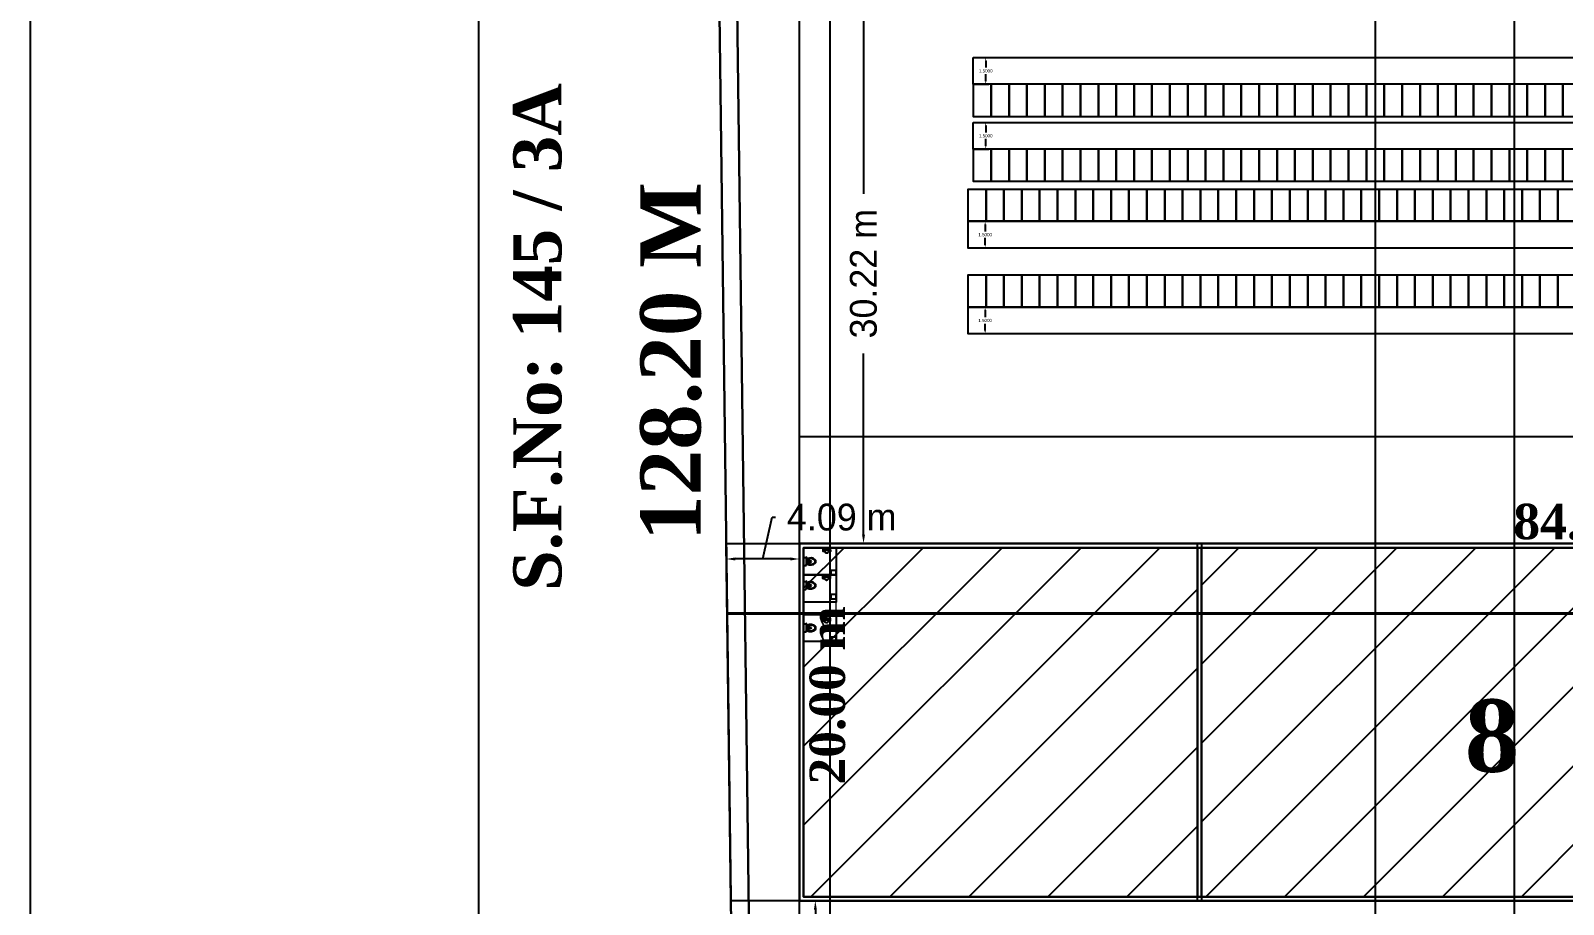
# Model space of a CAD drawing. Header units: metres. Extents: x 0 to 1012, y 0 to 496.
# Drawn here: x 0 to 85.8, y 205.9 to 254.8 of the extents above; entities that cross this region are included whole.
import ezdxf

# ---------------------------------------------------------------- set-up
doc = ezdxf.new("R2010")
doc.units = ezdxf.units.M
doc.header["$LTSCALE"] = 3.5
doc.header["$MEASUREMENT"] = 0
doc.linetypes.add('HIDDEN', pattern=[0.375, 0.25, -0.125])
doc.layers.get('0').update_dxf_attribs({"linetype": 'CONTINUOUS'})
doc.layers.get('DEFPOINTS').update_dxf_attribs({"linetype": 'CONTINUOUS'})
for name, color, linetype, lineweight in [('AS_AT_SITE', 6, 'CONTINUOUS', 0), ('BLK_4_LVL_0_REAR_SETBACK', 11, 'CONTINUOUS', 0), ('BLK_8_FLR_0_URINAL', 235, 'CONTINUOUS', 0), ('BLK_8_LVL_0_SIDE_SETBACK2', 102, 'CONTINUOUS', 0), ('TWO_WHEELER_DRIVE_WAY', 6, 'HIDDEN', 13)]:
    doc.layers.add(name, color=color, linetype=linetype, lineweight=lineweight)
for name, color, linetype in [('BLK_1_LVL_0_REAR_SETBACK', 11, 'CONTINUOUS'), ('BLK_7_LVL_0_SIDE_SETBACK2', 102, 'CONTINUOUS'), ('BLK_8_COVERED_AREA', 140, 'CONTINUOUS'), ('BLK_8_FLR_0_BLT_UP_AREA', 45, 'CONTINUOUS'), ('BLK_8_FLR_0_CARPET_AREA', 45, 'CONTINUOUS'), ('BLK_8_FLR_0_REGULAR_ROOM', 4, 'CONTINUOUS'), ('BLK_8_FLR_0_ROOF_AREA', 54, 'CONTINUOUS'), ('BLK_8_FLR_0_WASH', 60, 'CONTINUOUS'), ('BLK_8_FLR_0_WATER_CLOSET', 2, 'CONTINUOUS'), ('BLK_8_INTERNAL_VEHICULAR_ACCESS', 161, 'CONTINUOUS'), ('BLK_8_LVL_0_BLDG_FOOT_PRINT', 1, 'CONTINUOUS'), ('BLK_8_LVL_0_REAR_SETBACK', 11, 'CONTINUOUS'), ('BLK_8_LVL_0_SIDE_SETBACK1', 171, 'CONTINUOUS'), ('BLK_9_LVL_0_SIDE_SETBACK1', 171, 'CONTINUOUS'), ('DISTANCE_BLK', 238, 'CONTINUOUS'), ('FURN', 35, 'CONTINUOUS'), ('PLOT_BOUNDARY', 70, 'CONTINUOUS'), ('RWH', 130, 'CONTINUOUS'), ('sanitary', 42, 'CONTINUOUS'), ('SUPER_IMPOSED', 5, 'CONTINUOUS'), ('TWO_WHEELER_PARKING', 2, 'CONTINUOUS')]:
    doc.layers.add(name, color=color, linetype=linetype)
doc.layers.add('CYCLE_PARKING', color=250, linetype='CONTINUOUS', plot=False)
doc.styles.add('RomanS', font='romans.shx')
doc.dimstyles.get("Standard").update_dxf_attribs({"dimtxt": 0.18, "dimasz": 0.18, "dimexe": 0.18, "dimexo": 0.0625, "dimgap": 0.09, "dimtad": 0, "dimtih": 1, "dimtoh": 1, "dimdec": 4, "dimzin": 0, "dimdsep": 46, "dimtxsty": 'Standard', "dimcen": 0.09, "dimadec": 0, "dimazin": 0, "dimtfac": 1, "dimtdec": 4, "dimtofl": 0, "dimtmove": 0, "dimatfit": 3, "dimfxl": 0, "dimtolj": 1, "dimtzin": 0, "dimarcsym": 0})
doc.dimstyles.new('STANDARD$0', dxfattribs={"dimtxt": 7, "dimasz": 3, "dimexe": 3, "dimexo": 1, "dimgap": 1.5, "dimtad": 1, "dimdec": 1, "dimzin": 1, "dimdsep": 46, "dimlunit": 4, "dimtxsty": 'Standard', "dimblk": 'OBLIQUE', "dimcen": 0.09375, "dimdle": 1, "dimclrd": 8, "dimclre": 8, "dimclrt": 7, "dimadec": 1, "dimazin": 0, "dimtfac": 1, "dimtdec": 1, "dimtix": 1, "dimtmove": 2, "dimatfit": 3, "dimldrblk": 'ARCHTICK', "dimfxl": 0, "dimfrac": 2, "dimtolj": 1, "dimtzin": 0, "dimarcsym": 0})

# ---------------------------------------------------------------- blocks, each defined once
blk = doc.blocks.new('*D142')
at = {"color": 0, "lineweight": -2}
for p, q in [((45.955, 256.287), (46.789, 256.287)), ((46.609, 255.787), (46.609, 245.64)), ((46.609, 226.564), (46.609, 236.71)), ((45.955, 226.064), (46.789, 226.064))]:
    blk.add_line(p, q, dxfattribs=at)
at = {"color": 0}
for points in [[(46.526, 255.787), (46.692, 255.787), (46.609, 256.287)], [(46.526, 226.564), (46.692, 226.564), (46.609, 226.064)]]:
    blk.add_solid(points, dxfattribs=at)
at = {"layer": 'DEFPOINTS', "color": 0}
for p in [(45.893, 256.287), (46.609, 256.287), (45.893, 226.064)]:
    blk.add_point(p, dxfattribs=at)
at = {"color": 0, "insert": (46.609, 241.175), "char_height": 1.5, "attachment_point": 5, "rotation": 90}
blk.add_mtext('\\A1;30.22 m', dxfattribs=at)
blk = doc.blocks.new('*D200')
at = {"color": 0, "lineweight": -2}
for p, q in [((43.083, 206.064), (44.092, 206.064)), ((43.912, 205.564), (43.912, 205.079)), ((43.912, 200.164), (43.912, 200.649)), ((43.083, 199.664), (44.092, 199.664))]:
    blk.add_line(p, q, dxfattribs=at)
at = {"color": 0}
for points in [[(43.829, 205.564), (43.996, 205.564), (43.912, 206.064)], [(43.829, 200.164), (43.996, 200.164), (43.912, 199.664)]]:
    blk.add_solid(points, dxfattribs=at)
at = {"layer": 'DEFPOINTS', "color": 0}
for p in [(43.021, 206.064), (43.912, 206.064), (43.021, 199.664)]:
    blk.add_point(p, dxfattribs=at)
at = {"color": 0, "insert": (43.912, 202.864), "char_height": 1.5, "attachment_point": 5, "rotation": 90}
blk.add_mtext('\\A1;6.40', dxfattribs=at)
blk = doc.blocks.new('*D202')
at = {"color": 0, "lineweight": -2}
for p, q in [((40.973, 225.201), (41.494, 227.537)), ((41.494, 227.537), (41.674, 227.537)), ((38.926, 225.949), (38.926, 225.021)), ((43.021, 226.001), (43.021, 225.021)), ((42.521, 225.201), (39.426, 225.201))]:
    blk.add_line(p, q, dxfattribs=at)
at = {"color": 0}
for points in [[(39.426, 225.285), (39.426, 225.118), (38.926, 225.201)], [(42.521, 225.285), (42.521, 225.118), (43.021, 225.201)]]:
    blk.add_solid(points, dxfattribs=at)
at = {"layer": 'DEFPOINTS', "color": 0}
for p in [(38.926, 226.011), (43.021, 226.064), (38.926, 225.201)]:
    blk.add_point(p, dxfattribs=at)
at = {"color": 0, "insert": (45.389, 227.537), "char_height": 1.5, "attachment_point": 5}
blk.add_mtext('\\A1;4.09 m', dxfattribs=at)
blk = doc.blocks.new('EWC1')
at = {"layer": 'sanitary'}
for p, q in [((-225, 19), (-225, 106)), ((205, 0), (-205, 0)), ((142, 179), (-142, 179)), ((134, 281), (-138, 281)), ((-51, 179), (-51, 141)), ((51, 179), (51, 141)), ((225, 19), (225, 106))]:
    blk.add_line(p, q, dxfattribs=at)
blk.add_circle((1, 346), 51.1, dxfattribs=at)
for centre, radius, start, end in [((-208, 110), 46.9, 26.49391, 159.61924), ((-218, 104), 40.7, 36.80119, 146.66254), ((-205, 106), 19.2, 99.04651, 180), ((-205, 19), 19.2, 180, 270), ((0, -1184), 1326, 80.95349, 99.04651), ((201, 369), 402, 139.22663, 206.51097), ((211, 365), 374, 139.99909, 190.53839), ((-142, 198), 19.2, 207.70762, 270), ((-138, 300), 19.2, 191.16611, 270), ((-4, 540), 134, 42.67226, 137.32774), ((-4, 540), 96.2, 42.67226, 137.32774), ((-231, 356), 388, 351.27415, 40.00869), ((-220, 360), 416, 335.87402, 40.77042), ((134, 300), 19.2, 270, 350.77157), ((142, 198), 19.2, 270, 334.78986), ((205, 19), 19.2, 270, 0), ((205, 106), 19.2, 0, 80.95349)]:
    blk.add_arc(centre, radius, start, end, dxfattribs=at)
blk = doc.blocks.new('UR1')
at = {"layer": 'sanitary', "color": 56, "linetype": 'Continuous'}
for p, q in [((0, -231), (0, 231)), ((153, 231), (0, 231)), ((107, -186), (107, 185)), ((107, 185), (159, 185)), ((159, 138), (246, 63)), ((153, -231), (0, -231)), ((159, -186), (107, -186)), ((159, -138), (246, -63))]:
    blk.add_line(p, q, dxfattribs=at)
for points in [[(159, 186, 0.755192), (159, 138)], [(159, 186, 0.872762), (153, 231)], [(247, -63, 0.570364), (247, 63)], [(159, -138, 0.755192), (159, -185)], [(153, -231, 0.872762), (159, -185)]]:
    blk.add_lwpolyline(points, format="xyb", dxfattribs=at)
blk = doc.blocks.new('*D138')
at = {"layer": 'DEFPOINTS', "color": 0, "linetype": 'ByBlock', "ltscale": 400}
for p in [(52.75, 249.647), (52.75, 248.147), (53.447, 248.147)]:
    blk.add_point(p, dxfattribs=at)
at = {"layer": 'TWO_WHEELER_DRIVE_WAY', "color": 0, "linetype": 'ByBlock', "lineweight": -2, "ltscale": 400}
for p, q in [((52.812, 249.647), (53.627, 249.647)), ((53.447, 249.467), (53.447, 249.077)), ((52.812, 248.147), (53.627, 248.147)), ((53.447, 248.327), (53.447, 248.717))]:
    blk.add_line(p, q, dxfattribs=at)
at = {"layer": 'TWO_WHEELER_DRIVE_WAY', "color": 0, "linetype": 'ByBlock', "ltscale": 400}
for points in [[(53.417, 249.467), (53.477, 249.467), (53.447, 249.647)], [(53.417, 248.327), (53.477, 248.327), (53.447, 248.147)]]:
    blk.add_solid(points, dxfattribs=at)
at = {"layer": 'TWO_WHEELER_DRIVE_WAY', "color": 0, "linetype": 'ByBlock', "lineweight": 25, "ltscale": 400, "insert": (53.447, 248.897), "char_height": 0.18, "attachment_point": 5}
blk.add_mtext('\\A1;1.5000', dxfattribs=at)
blk = doc.blocks.new('*D141')
at = {"layer": 'DEFPOINTS', "color": 0, "linetype": 'ByBlock', "ltscale": 400}
for p in [(53.463, 244.108), (53.416, 242.608), (53.463, 242.608)]:
    blk.add_point(p, dxfattribs=at)
at = {"layer": 'TWO_WHEELER_DRIVE_WAY', "color": 0, "linetype": 'ByBlock', "lineweight": -2, "ltscale": 400}
for p, q in [((53.401, 244.108), (53.236, 244.108)), ((53.416, 243.928), (53.416, 243.538)), ((53.416, 242.788), (53.416, 243.178)), ((53.401, 242.608), (53.236, 242.608))]:
    blk.add_line(p, q, dxfattribs=at)
at = {"layer": 'TWO_WHEELER_DRIVE_WAY', "color": 0, "linetype": 'ByBlock', "ltscale": 400}
for points in [[(53.386, 243.928), (53.446, 243.928), (53.416, 244.108)], [(53.386, 242.788), (53.446, 242.788), (53.416, 242.608)]]:
    blk.add_solid(points, dxfattribs=at)
at = {"layer": 'TWO_WHEELER_DRIVE_WAY', "color": 0, "linetype": 'ByBlock', "lineweight": 25, "ltscale": 400, "insert": (53.416, 243.358), "char_height": 0.18, "attachment_point": 5}
blk.add_mtext('\\A1;1.5000', dxfattribs=at)
blk = doc.blocks.new('*D139')
at = {"layer": 'DEFPOINTS', "color": 0, "linetype": 'ByBlock', "ltscale": 400}
for p in [(53.463, 239.306), (53.416, 237.806), (53.463, 237.806)]:
    blk.add_point(p, dxfattribs=at)
at = {"layer": 'TWO_WHEELER_DRIVE_WAY', "color": 0, "linetype": 'ByBlock', "lineweight": -2, "ltscale": 400}
for p, q in [((53.401, 239.306), (53.236, 239.306)), ((53.416, 239.126), (53.416, 238.736)), ((53.401, 237.806), (53.236, 237.806)), ((53.416, 237.986), (53.416, 238.376))]:
    blk.add_line(p, q, dxfattribs=at)
at = {"layer": 'TWO_WHEELER_DRIVE_WAY', "color": 0, "linetype": 'ByBlock', "ltscale": 400}
for points in [[(53.386, 239.126), (53.446, 239.126), (53.416, 239.306)], [(53.386, 237.986), (53.446, 237.986), (53.416, 237.806)]]:
    blk.add_solid(points, dxfattribs=at)
at = {"layer": 'TWO_WHEELER_DRIVE_WAY', "color": 0, "linetype": 'ByBlock', "lineweight": 25, "ltscale": 400, "insert": (53.416, 238.556), "char_height": 0.18, "attachment_point": 5}
blk.add_mtext('\\A1;1.5000', dxfattribs=at)
blk = doc.blocks.new('*D140')
at = {"layer": 'DEFPOINTS', "color": 0, "linetype": 'ByBlock', "ltscale": 400}
for p in [(52.75, 253.281), (52.75, 251.781), (53.447, 251.781)]:
    blk.add_point(p, dxfattribs=at)
at = {"layer": 'TWO_WHEELER_DRIVE_WAY', "color": 0, "linetype": 'ByBlock', "lineweight": -2, "ltscale": 400}
for p, q in [((52.812, 253.281), (53.627, 253.281)), ((53.447, 253.101), (53.447, 252.711)), ((53.447, 251.961), (53.447, 252.351)), ((52.812, 251.781), (53.627, 251.781))]:
    blk.add_line(p, q, dxfattribs=at)
at = {"layer": 'TWO_WHEELER_DRIVE_WAY', "color": 0, "linetype": 'ByBlock', "ltscale": 400}
for points in [[(53.417, 253.101), (53.477, 253.101), (53.447, 253.281)], [(53.417, 251.961), (53.477, 251.961), (53.447, 251.781)]]:
    blk.add_solid(points, dxfattribs=at)
at = {"layer": 'TWO_WHEELER_DRIVE_WAY', "color": 0, "linetype": 'ByBlock', "lineweight": 25, "ltscale": 400, "insert": (53.447, 252.531), "char_height": 0.18, "attachment_point": 5}
blk.add_mtext('\\A1;1.5000', dxfattribs=at)

msp = doc.modelspace()

# ---------------------------------------------------------------- hatches: boundary and pattern name
h = msp.add_hatch()
h.set_pattern_fill('ANSI31', color=256, scale=25)
h.set_pattern_definition([(45, (-32481.372, 46996.546), (-2.20970869, 2.20970869), [])])
h.paths.add_polyline_path([(65.29074, 225.83359), (43.25074, 225.83359), (43.25074, 206.29359), (65.29074, 206.29359)])
h.paths.add_polyline_path([(87.56074, 225.83359), (65.52074, 225.83359), (65.52074, 206.29359), (87.56074, 206.29359)])
h.paths.add_polyline_path([(109.83074, 225.83359), (87.79074, 225.83359), (87.79074, 206.29359), (109.83074, 206.29359)])
h.paths.add_polyline_path([(127.60074, 225.83359), (110.06074, 225.83359), (110.06074, 206.29359), (127.60074, 206.29359)])
h.paths.add_polyline_path([(108.79074, 196.43359), (89.25074, 196.43359), (89.25074, 146.89359), (108.79074, 146.89359)])
h.paths.add_polyline_path([(133.56074, 196.43359), (109.02074, 196.43359), (109.02074, 146.89359), (133.56074, 146.89359)])
h.paths.add_polyline_path([(82.79074, 199.43359), (43.25074, 199.43359), (43.25074, 146.89359), (82.79074, 146.89359)])
h.paths.add_polyline_path([(151.08074, 183.43359), (133.79074, 183.43359), (133.79074, 146.89359), (151.08074, 146.89359)])
h.paths.add_polyline_path([(205.56074, 176.91359), (175.56074, 176.91359), (175.56074, 146.91359), (205.56074, 146.91359)])
h.paths.add_polyline_path([(194.79089, 162.39216, -1), (186.92475, 162.39216, -1)], flags=16)
h.paths.add_polyline_path([(194.89677, 206.94592, 1), (187.03063, 206.94592, 1)], flags=0)
h.paths.add_polyline_path([(251.49364, 161.91359, 1), (243.62751, 161.91359, 1)])
h.paths.add_polyline_path([(205.56074, 221.94592), (175.56074, 221.94592), (175.56074, 191.94592), (205.56074, 191.94592)])
h.paths.add_polyline_path([(187.03063, 206.94592, -1), (194.89677, 206.94592, -1)], flags=16)
h.paths.add_polyline_path([(79.01667, 210.97474), (88.36145, 210.97474), (88.36145, 219.63219), (79.01667, 219.63219)], flags=9)
h.paths.add_polyline_path([(115.20222, 168.08005), (124.547, 168.08005), (124.547, 176.7375), (115.20222, 176.7375)], flags=24)
h.paths.add_polyline_path([(58.94731, 172.18605), (67.96159, 172.18605), (67.96159, 180.8435), (58.94731, 180.8435)], flags=24)
h.paths.add_polyline_path([(188.66768, 158.78081), (193.68666, 158.78081), (193.68666, 167.43826), (188.66768, 167.43826)], flags=24)
h.paths.add_polyline_path([(188.20438, 203.17902), (193.22337, 203.17902), (193.22337, 211.83648), (188.20438, 211.83648)], flags=24)
h.paths.add_polyline_path([(245.26368, 157.63635), (250.28266, 157.63635), (250.28266, 166.2938), (245.26368, 166.2938)], flags=9)

# ---------------------------------------------------------------- linework, layer by layer
msp.add_line((43.02074, 206.06359), (43.02074, 226.06359))
for points in [[(0.00003, 496.08482), (1012.3595, 496.08482), (1012.3595, 0.00001), (0.00003, 0.00001)], [(25.07741, 418.19092), (538.90938, 418.19092), (538.90938, 64.96221), (25.07741, 64.96221)], [(40.02074, 140.66359), (37.98413, 299.42752), (35.58691, 335.9418), (52.6248, 367.42752), (120.26985, 360.52046), (151.33301, 366.32043), (151.38456, 374.32027), (352.92434, 369.39324), (373.78769, 333.6346), (433.60564, 333.6346), (433.60564, 327.6346), (513.08975, 298.48862), (504.54089, 226.99794), (513.31961, 227.6095), (527.23118, 217.49474), (479.65809, 140.7735), (40.02074, 140.66359)], [(43.02074, 226.06359), (127.83074, 226.06359), (127.83074, 206.06359), (43.02074, 206.06359)], [(43.02074, 226.06359), (127.83074, 226.06359), (127.83074, 206.06359), (43.02074, 206.06359)], [(43.25074, 225.83359), (65.29074, 225.83359), (65.29074, 206.29359), (43.25074, 206.29359)], [(65.52074, 225.83359), (87.56074, 225.83359), (87.56074, 206.29359), (65.52074, 206.29359)]]:
    msp.add_lwpolyline(points, close=True)
for points in [[(503.5253, 226.92719), (504.54089, 226.99794), (513.31961, 227.6095), (527.23118, 217.49474), (479.65809, 140.7735), (40.02074, 140.66359), (37.98413, 299.42752), (35.58691, 335.9418), (52.6248, 367.42752), (120.26985, 360.52046), (151.33301, 366.32043), (151.38456, 374.32027), (352.92434, 369.39324), (373.78769, 333.6346), (433.60564, 333.6346), (433.60564, 327.6346), (513.08975, 298.48862), (510.18508, 298.48862), (432.60564, 326.93618), (432.60564, 332.6346), (373.21337, 332.6346), (352.34189, 368.40718)], [(503.5253, 226.92719), (503.40442, 225.91634), (513.02597, 226.58662), (525.89175, 217.23223), (479.10143, 141.77336), (41.00799, 141.66384), (38.98371, 299.46672), (36.60365, 335.71953), (53.18682, 366.36493), (120.31168, 359.51099), (152.32767, 365.48887), (152.37798, 373.29568), (352.34189, 368.40718), (373.21337, 332.6346), (432.60564, 332.6346), (432.60564, 326.93618), (510.18508, 298.48862)], [(352.34189, 368.40718), (152.37798, 373.29568), (152.32767, 365.48887), (120.31168, 359.51099), (53.18682, 366.36493), (36.60365, 335.71953), (38.98371, 299.46672), (41.00799, 141.66384), (479.10143, 141.77336), (525.89175, 217.23223), (513.02597, 226.58662), (503.40442, 225.91634), (503.5253, 226.92719), (504.54089, 226.99794)], [(43.02074, 226.06359), (65.52074, 226.06359), (65.52074, 206.06359), (43.02074, 206.06359), (43.02074, 226.06359)], [(65.29074, 226.06359), (87.79074, 226.06359), (87.79074, 206.06359), (65.29074, 206.06359), (65.29074, 226.06359)]]:
    msp.add_lwpolyline(points)
at = {"layer": 'AS_AT_SITE', "color": 6, "ltscale": 0.5}
msp.add_lwpolyline([(35.58691, 335.9418), (52.6248, 367.42752), (120.26985, 360.52046), (151.33301, 366.32043), (151.38456, 374.32027), (352.92434, 369.39324), (373.78769, 333.6346), (433.60564, 333.6346), (433.60564, 327.6346), (513.08975, 298.48862), (504.54089, 226.99794), (513.31961, 227.6095), (527.23118, 217.49474), (479.65809, 140.7735), (40.02074, 140.66359), (37.98413, 299.42752), (35.58691, 335.9418)], close=True, dxfattribs=at)
at = {"layer": 'BLK_1_LVL_0_REAR_SETBACK', "color": 11, "ltscale": 400}
msp.add_lwpolyline([(322.31074, 222.11397), (38.9759, 222.11397), (39.94415, 146.63397), (322.31074, 146.63397), (322.31074, 222.11397)], close=True, dxfattribs=at)
at = {"layer": 'BLK_4_LVL_0_REAR_SETBACK', "color": 11, "ltscale": 400}
msp.add_lwpolyline([(175.31074, 191.69592), (39.3661, 191.69592), (38.97485, 222.19592), (175.31074, 222.19592), (175.31074, 191.69592)], close=True, dxfattribs=at)
at = {"layer": 'BLK_7_LVL_0_SIDE_SETBACK2', "color": 102}
msp.add_lwpolyline([(43.02074, 349.67939), (52.6248, 367.42752), (83.02074, 364.32387), (83.02074, 199.66359), (43.02074, 199.66359)], close=True, dxfattribs=at)
at = {"layer": 'BLK_8_COVERED_AREA', "color": 140}
msp.add_lwpolyline([(43.02074, 226.06359), (127.83074, 226.06359), (127.83074, 206.06359), (43.02074, 206.06359)], close=True, dxfattribs=at)
at = {"layer": 'BLK_8_FLR_0_BLT_UP_AREA', "color": 45, "lineweight": 30}
msp.add_lwpolyline([(43.02074, 226.06359), (127.83074, 226.06359), (127.83074, 206.06359), (43.02074, 206.06359)], close=True, dxfattribs=at)
at = {"layer": 'BLK_8_FLR_0_CARPET_AREA', "color": 45, "lineweight": 30}
msp.add_lwpolyline([(43.25074, 225.83359), (127.60074, 225.83359), (127.60074, 206.29359), (43.25074, 206.29359)], close=True, dxfattribs=at)
at = {"layer": 'BLK_8_FLR_0_REGULAR_ROOM'}
msp.add_lwpolyline([(43.25074, 225.83359), (127.60074, 225.83359), (127.60074, 206.29359), (43.25074, 206.29359)], close=True, dxfattribs=at)
at = {"layer": 'BLK_8_FLR_0_ROOF_AREA', "color": 54}
msp.add_lwpolyline([(43.02074, 226.06359), (127.83074, 226.06359), (127.83074, 206.06359), (43.02074, 206.06359)], close=True, dxfattribs=at)
at = {"layer": 'BLK_8_FLR_0_URINAL', "color": 235, "ltscale": 400}
msp.add_lwpolyline([(43.25074, 222.78539), (43.25074, 222.09649), (45.07966, 222.09649), (45.07966, 222.78539)], close=True, dxfattribs=at)
at = {"layer": 'BLK_8_FLR_0_WASH', "color": 60}
for points in [[(44.77966, 224.30949), (45.07966, 224.30949), (45.07966, 224.55448), (44.77966, 224.55448)], [(44.77966, 222.96909), (45.07966, 222.96909), (45.07966, 223.21408), (44.77966, 223.21408)], [(44.77966, 220.57738), (45.07966, 220.57738), (45.07966, 220.82238), (44.77966, 220.82238)]]:
    msp.add_lwpolyline(points, close=True, dxfattribs=at)
at = {"layer": 'BLK_8_FLR_0_WATER_CLOSET', "color": 213, "ltscale": 400}
msp.add_lwpolyline([(45.07966, 225.83359), (45.07966, 224.30949), (43.25074, 224.30949), (43.25074, 225.83359)], close=True, dxfattribs=at)
at = {"layer": 'BLK_8_FLR_0_WATER_CLOSET', "color": 2, "ltscale": 400}
msp.add_lwpolyline([(43.25074, 222.78539), (43.25074, 224.30949), (45.07966, 224.30949), (45.07966, 222.78539)], close=True, dxfattribs=at)
at = {"layer": 'BLK_8_FLR_0_WATER_CLOSET', "color": 1, "ltscale": 400}
msp.add_lwpolyline([(45.07966, 222.09649), (45.07966, 220.57239), (43.25074, 220.57239), (43.25074, 222.09649)], close=True, dxfattribs=at)
at = {"layer": 'BLK_8_INTERNAL_VEHICULAR_ACCESS', "color": 161}
msp.add_lwpolyline([(43.02074, 226.06359), (43.02074, 232.06359), (127.83074, 232.06359), (133.83074, 232.06359), (133.83074, 206.06359), (127.83074, 206.06359), (127.83074, 226.06359), (43.02074, 226.06359)], close=True, dxfattribs=at)
at = {"layer": 'BLK_8_LVL_0_BLDG_FOOT_PRINT', "color": 1}
msp.add_lwpolyline([(43.02074, 226.06359), (127.83074, 226.06359), (127.83074, 206.06359), (43.02074, 206.06359)], close=True, dxfattribs=at)
at = {"layer": 'BLK_8_LVL_0_REAR_SETBACK', "color": 11}
msp.add_lwpolyline([(39.18179, 206.06359), (38.92524, 226.06359), (43.02074, 226.06359), (43.02074, 206.06359), (39.18179, 206.06359)], close=True, dxfattribs=at)
at = {"layer": 'BLK_8_LVL_0_SIDE_SETBACK1', "color": 171}
msp.add_lwpolyline([(127.83074, 140.68555), (43.02074, 140.66434), (43.02074, 206.06359), (127.83074, 206.06359), (127.84708, 140.68555)], close=True, dxfattribs=at)
at = {"layer": 'BLK_8_LVL_0_SIDE_SETBACK2', "color": 102}
msp.add_lwpolyline([(43.02074, 349.67939), (52.6248, 367.42752), (120.26985, 360.52046), (127.83074, 361.93219), (127.83074, 226.06359), (43.02074, 226.06359)], close=True, dxfattribs=at)
at = {"layer": 'BLK_9_LVL_0_SIDE_SETBACK1', "color": 171}
msp.add_lwpolyline([(44.74526, 140.66477), (44.74526, 280.2867), (75.24526, 280.2867), (75.24526, 140.6724), (44.74526, 140.66477)], close=True, dxfattribs=at)
at = {"layer": 'CYCLE_PARKING', "color": 250, "lineweight": 25, "ltscale": 0.5}
for points in [[(52.46347, 244.10785), (52.46347, 245.90785), (53.46347, 245.90785), (53.46347, 244.10785), (52.46347, 244.10785), (52.46347, 244.10785)], [(53.46347, 244.10785), (53.46347, 245.90785), (54.46347, 245.90785), (54.46347, 244.10785), (53.46347, 244.10785), (53.46347, 244.10785)], [(54.46347, 244.10785), (54.46347, 245.90785), (55.46347, 245.90785), (55.46347, 244.10785), (54.46347, 244.10785), (54.46347, 244.10785)], [(55.46347, 244.10785), (55.46347, 245.90785), (56.46347, 245.90785), (56.46347, 244.10785), (55.46347, 244.10785), (55.46347, 244.10785)], [(56.46347, 244.10785), (56.46347, 245.90785), (57.46347, 245.90785), (57.46347, 244.10785), (56.46347, 244.10785), (56.46347, 244.10785)], [(57.46347, 244.10785), (57.46347, 245.90785), (58.46347, 245.90785), (58.46347, 244.10785), (57.46347, 244.10785), (57.46347, 244.10785)], [(58.46347, 244.10785), (58.46347, 245.90785), (59.46347, 245.90785), (59.46347, 244.10785), (58.46347, 244.10785), (58.46347, 244.10785)], [(59.46347, 244.10785), (59.46347, 245.90785), (60.46347, 245.90785), (60.46347, 244.10785), (59.46347, 244.10785), (59.46347, 244.10785)], [(60.46347, 244.10785), (60.46347, 245.90785), (61.46347, 245.90785), (61.46347, 244.10785), (60.46347, 244.10785), (60.46347, 244.10785)], [(61.46347, 244.10785), (61.46347, 245.90785), (62.46347, 245.90785), (62.46347, 244.10785), (61.46347, 244.10785), (61.46347, 244.10785)], [(62.46347, 244.10785), (62.46347, 245.90785), (63.46347, 245.90785), (63.46347, 244.10785), (62.46347, 244.10785), (62.46347, 244.10785)], [(63.46347, 244.10785), (63.46347, 245.90785), (64.46347, 245.90785), (64.46347, 244.10785), (63.46347, 244.10785), (63.46347, 244.10785)], [(64.46347, 244.10785), (64.46347, 245.90785), (65.46347, 245.90785), (65.46347, 244.10785), (64.46347, 244.10785), (64.46347, 244.10785)], [(65.46347, 244.10785), (65.46347, 245.90785), (66.46347, 245.90785), (66.46347, 244.10785), (65.46347, 244.10785), (65.46347, 244.10785)], [(66.46347, 244.10785), (66.46347, 245.90785), (67.46347, 245.90785), (67.46347, 244.10785), (66.46347, 244.10785), (66.46347, 244.10785)], [(67.46347, 244.10785), (67.46347, 245.90785), (68.46347, 245.90785), (68.46347, 244.10785), (67.46347, 244.10785), (67.46347, 244.10785)], [(68.46347, 244.10785), (68.46347, 245.90785), (69.46347, 245.90785), (69.46347, 244.10785), (68.46347, 244.10785), (68.46347, 244.10785)], [(69.46347, 244.10785), (69.46347, 245.90785), (70.46347, 245.90785), (70.46347, 244.10785), (69.46347, 244.10785), (69.46347, 244.10785)], [(70.46347, 244.10785), (70.46347, 245.90785), (71.46347, 245.90785), (71.46347, 244.10785), (70.46347, 244.10785), (70.46347, 244.10785)], [(71.46347, 244.10785), (71.46347, 245.90785), (72.46347, 245.90785), (72.46347, 244.10785), (71.46347, 244.10785), (71.46347, 244.10785)], [(72.46347, 244.10785), (72.46347, 245.90785), (73.46347, 245.90785), (73.46347, 244.10785), (72.46347, 244.10785), (72.46347, 244.10785)], [(73.46347, 244.10785), (73.46347, 245.90785), (74.46347, 245.90785), (74.46347, 244.10785), (73.46347, 244.10785), (73.46347, 244.10785)], [(74.46347, 244.10785), (74.46347, 245.90785), (75.46347, 245.90785), (75.46347, 244.10785), (74.46347, 244.10785), (74.46347, 244.10785)], [(75.46347, 244.10785), (75.46347, 245.90785), (76.46347, 245.90785), (76.46347, 244.10785), (75.46347, 244.10785), (75.46347, 244.10785)], [(76.46347, 244.10785), (76.46347, 245.90785), (77.46347, 245.90785), (77.46347, 244.10785), (76.46347, 244.10785), (76.46347, 244.10785)], [(77.46347, 244.10785), (77.46347, 245.90785), (78.46347, 245.90785), (78.46347, 244.10785), (77.46347, 244.10785), (77.46347, 244.10785)], [(78.46347, 244.10785), (78.46347, 245.90785), (79.46347, 245.90785), (79.46347, 244.10785), (78.46347, 244.10785), (78.46347, 244.10785)], [(79.46347, 244.10785), (79.46347, 245.90785), (80.46347, 245.90785), (80.46347, 244.10785), (79.46347, 244.10785), (79.46347, 244.10785)], [(80.46347, 244.10785), (80.46347, 245.90785), (81.46347, 245.90785), (81.46347, 244.10785), (80.46347, 244.10785), (80.46347, 244.10785)], [(81.46347, 244.10785), (81.46347, 245.90785), (82.46347, 245.90785), (82.46347, 244.10785), (81.46347, 244.10785), (81.46347, 244.10785)], [(82.46347, 244.10785), (82.46347, 245.90785), (83.46347, 245.90785), (83.46347, 244.10785), (82.46347, 244.10785), (82.46347, 244.10785)], [(83.46347, 244.10785), (83.46347, 245.90785), (84.46347, 245.90785), (84.46347, 244.10785), (83.46347, 244.10785), (83.46347, 244.10785)], [(84.46347, 244.10785), (84.46347, 245.90785), (85.46347, 245.90785), (85.46347, 244.10785), (84.46347, 244.10785), (84.46347, 244.10785)], [(85.46347, 244.10785), (85.46347, 245.90785), (86.46347, 245.90785), (86.46347, 244.10785), (85.46347, 244.10785), (85.46347, 244.10785)], [(52.46347, 239.30583), (52.46347, 241.10583), (53.46347, 241.10583), (53.46347, 239.30583), (52.46347, 239.30583), (52.46347, 239.30583)], [(53.46347, 239.30583), (53.46347, 241.10583), (54.46347, 241.10583), (54.46347, 239.30583), (53.46347, 239.30583), (53.46347, 239.30583)], [(54.46347, 239.30583), (54.46347, 241.10583), (55.46347, 241.10583), (55.46347, 239.30583), (54.46347, 239.30583), (54.46347, 239.30583)], [(55.46347, 239.30583), (55.46347, 241.10583), (56.46347, 241.10583), (56.46347, 239.30583), (55.46347, 239.30583), (55.46347, 239.30583)], [(56.46347, 239.30583), (56.46347, 241.10583), (57.46347, 241.10583), (57.46347, 239.30583), (56.46347, 239.30583), (56.46347, 239.30583)], [(57.46347, 239.30583), (57.46347, 241.10583), (58.46347, 241.10583), (58.46347, 239.30583), (57.46347, 239.30583), (57.46347, 239.30583)], [(58.46347, 239.30583), (58.46347, 241.10583), (59.46347, 241.10583), (59.46347, 239.30583), (58.46347, 239.30583), (58.46347, 239.30583)], [(59.46347, 239.30583), (59.46347, 241.10583), (60.46347, 241.10583), (60.46347, 239.30583), (59.46347, 239.30583), (59.46347, 239.30583)], [(60.46347, 239.30583), (60.46347, 241.10583), (61.46347, 241.10583), (61.46347, 239.30583), (60.46347, 239.30583), (60.46347, 239.30583)], [(61.46347, 239.30583), (61.46347, 241.10583), (62.46347, 241.10583), (62.46347, 239.30583), (61.46347, 239.30583), (61.46347, 239.30583)], [(62.46347, 239.30583), (62.46347, 241.10583), (63.46347, 241.10583), (63.46347, 239.30583), (62.46347, 239.30583), (62.46347, 239.30583)], [(63.46347, 239.30583), (63.46347, 241.10583), (64.46347, 241.10583), (64.46347, 239.30583), (63.46347, 239.30583), (63.46347, 239.30583)], [(64.46347, 239.30583), (64.46347, 241.10583), (65.46347, 241.10583), (65.46347, 239.30583), (64.46347, 239.30583), (64.46347, 239.30583)], [(65.46347, 239.30583), (65.46347, 241.10583), (66.46347, 241.10583), (66.46347, 239.30583), (65.46347, 239.30583), (65.46347, 239.30583)], [(66.46347, 239.30583), (66.46347, 241.10583), (67.46347, 241.10583), (67.46347, 239.30583), (66.46347, 239.30583), (66.46347, 239.30583)], [(67.46347, 239.30583), (67.46347, 241.10583), (68.46347, 241.10583), (68.46347, 239.30583), (67.46347, 239.30583), (67.46347, 239.30583)], [(68.46347, 239.30583), (68.46347, 241.10583), (69.46347, 241.10583), (69.46347, 239.30583), (68.46347, 239.30583), (68.46347, 239.30583)], [(69.46347, 239.30583), (69.46347, 241.10583), (70.46347, 241.10583), (70.46347, 239.30583), (69.46347, 239.30583), (69.46347, 239.30583)], [(70.46347, 239.30583), (70.46347, 241.10583), (71.46347, 241.10583), (71.46347, 239.30583), (70.46347, 239.30583), (70.46347, 239.30583)], [(71.46347, 239.30583), (71.46347, 241.10583), (72.46347, 241.10583), (72.46347, 239.30583), (71.46347, 239.30583), (71.46347, 239.30583)], [(72.46347, 239.30583), (72.46347, 241.10583), (73.46347, 241.10583), (73.46347, 239.30583), (72.46347, 239.30583), (72.46347, 239.30583)], [(73.46347, 239.30583), (73.46347, 241.10583), (74.46347, 241.10583), (74.46347, 239.30583), (73.46347, 239.30583), (73.46347, 239.30583)], [(74.46347, 239.30583), (74.46347, 241.10583), (75.46347, 241.10583), (75.46347, 239.30583), (74.46347, 239.30583), (74.46347, 239.30583)], [(75.46347, 239.30583), (75.46347, 241.10583), (76.46347, 241.10583), (76.46347, 239.30583), (75.46347, 239.30583), (75.46347, 239.30583)], [(76.46347, 239.30583), (76.46347, 241.10583), (77.46347, 241.10583), (77.46347, 239.30583), (76.46347, 239.30583), (76.46347, 239.30583)], [(77.46347, 239.30583), (77.46347, 241.10583), (78.46347, 241.10583), (78.46347, 239.30583), (77.46347, 239.30583), (77.46347, 239.30583)], [(78.46347, 239.30583), (78.46347, 241.10583), (79.46347, 241.10583), (79.46347, 239.30583), (78.46347, 239.30583), (78.46347, 239.30583)], [(79.46347, 239.30583), (79.46347, 241.10583), (80.46347, 241.10583), (80.46347, 239.30583), (79.46347, 239.30583), (79.46347, 239.30583)], [(80.46347, 239.30583), (80.46347, 241.10583), (81.46347, 241.10583), (81.46347, 239.30583), (80.46347, 239.30583), (80.46347, 239.30583)], [(81.46347, 239.30583), (81.46347, 241.10583), (82.46347, 241.10583), (82.46347, 239.30583), (81.46347, 239.30583), (81.46347, 239.30583)], [(82.46347, 239.30583), (82.46347, 241.10583), (83.46347, 241.10583), (83.46347, 239.30583), (82.46347, 239.30583), (82.46347, 239.30583)], [(83.46347, 239.30583), (83.46347, 241.10583), (84.46347, 241.10583), (84.46347, 239.30583), (83.46347, 239.30583), (83.46347, 239.30583)], [(84.46347, 239.30583), (84.46347, 241.10583), (85.46347, 241.10583), (85.46347, 239.30583), (84.46347, 239.30583), (84.46347, 239.30583)], [(85.46347, 239.30583), (85.46347, 241.10583), (86.46347, 241.10583), (86.46347, 239.30583), (85.46347, 239.30583), (85.46347, 239.30583)]]:
    msp.add_lwpolyline(points, close=True, dxfattribs=at)
at = {"layer": 'DISTANCE_BLK'}
msp.add_lwpolyline([(43.02074, 226.06359), (127.83074, 226.06359), (127.83074, 206.06359), (43.02074, 206.06359)], close=True, dxfattribs=at)
at = {"layer": 'PLOT_BOUNDARY'}
msp.add_lwpolyline([(35.58691, 335.9418), (52.6248, 367.42752), (120.26985, 360.52046), (151.33301, 366.32043), (151.38456, 374.32027), (352.92434, 369.39324), (373.78769, 333.6346), (433.60564, 333.6346), (433.60564, 327.6346), (513.08975, 298.48862), (504.54089, 226.99794), (513.31961, 227.6095), (527.23118, 217.49474), (479.65809, 140.7735), (40.02074, 140.66359), (37.98413, 299.42752), (35.58691, 335.9418)], close=True, dxfattribs=at)
at = {"layer": 'PLOT_BOUNDARY', "color": 6, "ltscale": 0.5}
msp.add_lwpolyline([(35.58691, 335.9418), (52.6248, 367.42752), (120.26985, 360.52046), (151.33301, 366.32043), (151.38456, 374.32027), (352.92434, 369.39324), (373.78769, 333.6346), (433.60564, 333.6346), (433.60564, 327.6346), (513.08975, 298.48862), (504.54089, 226.99794), (513.31961, 227.6095), (527.23118, 217.49474), (479.65809, 140.7735), (40.02074, 140.66359), (37.98413, 299.42752), (35.58691, 335.9418)], close=True, dxfattribs=at)
at = {"layer": 'PLOT_BOUNDARY', "color": 5, "ltscale": 0.5}
msp.add_lwpolyline([(35.58691, 335.9418), (52.6248, 367.42752), (120.26985, 360.52046), (151.33301, 366.32043), (151.38456, 374.32027), (352.92434, 369.39324), (373.78769, 333.6346), (433.60564, 333.6346), (433.60564, 327.6346), (513.08975, 298.48862), (504.54089, 226.99794), (513.31961, 227.6095), (527.23118, 217.49474), (479.65809, 140.7735), (40.02074, 140.66359), (37.98413, 299.42752), (35.58691, 335.9418)], close=True, dxfattribs=at)
at = {"layer": 'RWH', "ltscale": 400}
for points in [[(373.78769, 333.6346), (352.92434, 369.39324), (151.38456, 374.32027), (151.33301, 366.32043), (120.26985, 360.52046), (52.6248, 367.42752), (35.58691, 335.9418), (37.98413, 299.42752), (40.02074, 140.66359), (479.65809, 140.7735)], [(479.10143, 141.77336), (41.00799, 141.66384), (41.00799, 141.66384), (38.98371, 299.46672), (36.60365, 335.71953), (53.18682, 366.36493), (120.31168, 359.51099), (152.32767, 365.48887), (152.37798, 373.29568), (352.34189, 368.40718), (373.21337, 332.6346)]]:
    msp.add_lwpolyline(points, dxfattribs=at)
at = {"layer": 'SUPER_IMPOSED', "color": 5, "ltscale": 0.5}
msp.add_lwpolyline([(35.58691, 335.9418), (52.6248, 367.42752), (120.26985, 360.52046), (151.33301, 366.32043), (151.38456, 374.32027), (352.92434, 369.39324), (373.78769, 333.6346), (433.60564, 333.6346), (433.60564, 327.6346), (513.08975, 298.48862), (504.54089, 226.99794), (513.31961, 227.6095), (527.23118, 217.49474), (479.65809, 140.7735), (40.02074, 140.66359), (37.98413, 299.42752), (35.58691, 335.9418)], close=True, dxfattribs=at)
at = {"layer": 'TWO_WHEELER_DRIVE_WAY', "linetype": 'ByBlock', "lineweight": 25, "ltscale": 400}
for points in [[(52.74971, 253.28105), (152.74971, 253.28105), (152.74971, 251.78105), (52.74971, 251.78105)], [(52.74971, 249.64653), (152.74971, 249.64653), (152.74971, 248.14653), (52.74971, 248.14653)], [(52.46347, 244.10785), (152.46347, 244.10785), (152.46347, 242.60785), (52.46347, 242.60785)], [(52.46347, 239.30583), (152.46347, 239.30583), (152.46347, 237.80583), (52.46347, 237.80583)]]:
    msp.add_lwpolyline(points, close=True, dxfattribs=at)
at = {"layer": 'TWO_WHEELER_PARKING', "color": 2, "lineweight": 25, "ltscale": 400}
for points in [[(52.74971, 251.78105), (52.74971, 249.98105), (53.74971, 249.98105), (53.74971, 251.78105), (52.74971, 251.78105), (52.74971, 251.78105)], [(53.74971, 251.78105), (53.74971, 249.98105), (54.74971, 249.98105), (54.74971, 251.78105), (53.74971, 251.78105), (53.74971, 251.78105)], [(54.74971, 251.78105), (54.74971, 249.98105), (55.74971, 249.98105), (55.74971, 251.78105), (54.74971, 251.78105), (54.74971, 251.78105)], [(55.74971, 251.78105), (55.74971, 249.98105), (56.74971, 249.98105), (56.74971, 251.78105), (55.74971, 251.78105), (55.74971, 251.78105)], [(56.74971, 251.78105), (56.74971, 249.98105), (57.74971, 249.98105), (57.74971, 251.78105), (56.74971, 251.78105), (56.74971, 251.78105)], [(57.74971, 251.78105), (57.74971, 249.98105), (58.74971, 249.98105), (58.74971, 251.78105), (57.74971, 251.78105), (57.74971, 251.78105)], [(58.74971, 251.78105), (58.74971, 249.98105), (59.74971, 249.98105), (59.74971, 251.78105), (58.74971, 251.78105), (58.74971, 251.78105)], [(59.74971, 251.78105), (59.74971, 249.98105), (60.74971, 249.98105), (60.74971, 251.78105), (59.74971, 251.78105), (59.74971, 251.78105)], [(60.74971, 251.78105), (60.74971, 249.98105), (61.74971, 249.98105), (61.74971, 251.78105), (60.74971, 251.78105), (60.74971, 251.78105)], [(61.74971, 251.78105), (61.74971, 249.98105), (62.74971, 249.98105), (62.74971, 251.78105), (61.74971, 251.78105), (61.74971, 251.78105)], [(62.74971, 251.78105), (62.74971, 249.98105), (63.74971, 249.98105), (63.74971, 251.78105), (62.74971, 251.78105), (62.74971, 251.78105)], [(63.74971, 251.78105), (63.74971, 249.98105), (64.74971, 249.98105), (64.74971, 251.78105), (63.74971, 251.78105), (63.74971, 251.78105)], [(64.74971, 251.78105), (64.74971, 249.98105), (65.74971, 249.98105), (65.74971, 251.78105), (64.74971, 251.78105), (64.74971, 251.78105)], [(65.74971, 251.78105), (65.74971, 249.98105), (66.74971, 249.98105), (66.74971, 251.78105), (65.74971, 251.78105), (65.74971, 251.78105)], [(66.74971, 251.78105), (66.74971, 249.98105), (67.74971, 249.98105), (67.74971, 251.78105), (66.74971, 251.78105), (66.74971, 251.78105)], [(67.74971, 251.78105), (67.74971, 249.98105), (68.74971, 249.98105), (68.74971, 251.78105), (67.74971, 251.78105), (67.74971, 251.78105)], [(68.74971, 251.78105), (68.74971, 249.98105), (69.74971, 249.98105), (69.74971, 251.78105), (68.74971, 251.78105), (68.74971, 251.78105)], [(69.74971, 251.78105), (69.74971, 249.98105), (70.74971, 249.98105), (70.74971, 251.78105), (69.74971, 251.78105), (69.74971, 251.78105)], [(70.74971, 251.78105), (70.74971, 249.98105), (71.74971, 249.98105), (71.74971, 251.78105), (70.74971, 251.78105), (70.74971, 251.78105)], [(71.74971, 251.78105), (71.74971, 249.98105), (72.74971, 249.98105), (72.74971, 251.78105), (71.74971, 251.78105), (71.74971, 251.78105)], [(72.74971, 251.78105), (72.74971, 249.98105), (73.74971, 249.98105), (73.74971, 251.78105), (72.74971, 251.78105), (72.74971, 251.78105)], [(73.74971, 251.78105), (73.74971, 249.98105), (74.74971, 249.98105), (74.74971, 251.78105), (73.74971, 251.78105), (73.74971, 251.78105)], [(74.74971, 251.78105), (74.74971, 249.98105), (75.74971, 249.98105), (75.74971, 251.78105), (74.74971, 251.78105), (74.74971, 251.78105)], [(75.74971, 251.78105), (75.74971, 249.98105), (76.74971, 249.98105), (76.74971, 251.78105), (75.74971, 251.78105), (75.74971, 251.78105)], [(76.74971, 251.78105), (76.74971, 249.98105), (77.74971, 249.98105), (77.74971, 251.78105), (76.74971, 251.78105), (76.74971, 251.78105)], [(77.74971, 251.78105), (77.74971, 249.98105), (78.74971, 249.98105), (78.74971, 251.78105), (77.74971, 251.78105), (77.74971, 251.78105)], [(78.74971, 251.78105), (78.74971, 249.98105), (79.74971, 249.98105), (79.74971, 251.78105), (78.74971, 251.78105), (78.74971, 251.78105)], [(79.74971, 251.78105), (79.74971, 249.98105), (80.74971, 249.98105), (80.74971, 251.78105), (79.74971, 251.78105), (79.74971, 251.78105)], [(80.74971, 251.78105), (80.74971, 249.98105), (81.74971, 249.98105), (81.74971, 251.78105), (80.74971, 251.78105), (80.74971, 251.78105)], [(81.74971, 251.78105), (81.74971, 249.98105), (82.74971, 249.98105), (82.74971, 251.78105), (81.74971, 251.78105), (81.74971, 251.78105)], [(82.74971, 251.78105), (82.74971, 249.98105), (83.74971, 249.98105), (83.74971, 251.78105), (82.74971, 251.78105), (82.74971, 251.78105)], [(83.74971, 251.78105), (83.74971, 249.98105), (84.74971, 249.98105), (84.74971, 251.78105), (83.74971, 251.78105), (83.74971, 251.78105)], [(84.74971, 251.78105), (84.74971, 249.98105), (85.74971, 249.98105), (85.74971, 251.78105), (84.74971, 251.78105), (84.74971, 251.78105)], [(85.74971, 251.78105), (85.74971, 249.98105), (86.74971, 249.98105), (86.74971, 251.78105), (85.74971, 251.78105), (85.74971, 251.78105)], [(52.74971, 248.14653), (52.74971, 246.34653), (53.74971, 246.34653), (53.74971, 248.14653), (52.74971, 248.14653), (52.74971, 248.14653)], [(53.74971, 248.14653), (53.74971, 246.34653), (54.74971, 246.34653), (54.74971, 248.14653), (53.74971, 248.14653), (53.74971, 248.14653)], [(54.74971, 248.14653), (54.74971, 246.34653), (55.74971, 246.34653), (55.74971, 248.14653), (54.74971, 248.14653), (54.74971, 248.14653)], [(55.74971, 248.14653), (55.74971, 246.34653), (56.74971, 246.34653), (56.74971, 248.14653), (55.74971, 248.14653), (55.74971, 248.14653)], [(56.74971, 248.14653), (56.74971, 246.34653), (57.74971, 246.34653), (57.74971, 248.14653), (56.74971, 248.14653), (56.74971, 248.14653)], [(57.74971, 248.14653), (57.74971, 246.34653), (58.74971, 246.34653), (58.74971, 248.14653), (57.74971, 248.14653), (57.74971, 248.14653)], [(58.74971, 248.14653), (58.74971, 246.34653), (59.74971, 246.34653), (59.74971, 248.14653), (58.74971, 248.14653), (58.74971, 248.14653)], [(59.74971, 248.14653), (59.74971, 246.34653), (60.74971, 246.34653), (60.74971, 248.14653), (59.74971, 248.14653), (59.74971, 248.14653)], [(60.74971, 248.14653), (60.74971, 246.34653), (61.74971, 246.34653), (61.74971, 248.14653), (60.74971, 248.14653), (60.74971, 248.14653)], [(61.74971, 248.14653), (61.74971, 246.34653), (62.74971, 246.34653), (62.74971, 248.14653), (61.74971, 248.14653), (61.74971, 248.14653)], [(62.74971, 248.14653), (62.74971, 246.34653), (63.74971, 246.34653), (63.74971, 248.14653), (62.74971, 248.14653), (62.74971, 248.14653)], [(63.74971, 248.14653), (63.74971, 246.34653), (64.74971, 246.34653), (64.74971, 248.14653), (63.74971, 248.14653), (63.74971, 248.14653)], [(64.74971, 248.14653), (64.74971, 246.34653), (65.74971, 246.34653), (65.74971, 248.14653), (64.74971, 248.14653), (64.74971, 248.14653)], [(65.74971, 248.14653), (65.74971, 246.34653), (66.74971, 246.34653), (66.74971, 248.14653), (65.74971, 248.14653), (65.74971, 248.14653)], [(66.74971, 248.14653), (66.74971, 246.34653), (67.74971, 246.34653), (67.74971, 248.14653), (66.74971, 248.14653), (66.74971, 248.14653)], [(67.74971, 248.14653), (67.74971, 246.34653), (68.74971, 246.34653), (68.74971, 248.14653), (67.74971, 248.14653), (67.74971, 248.14653)], [(68.74971, 248.14653), (68.74971, 246.34653), (69.74971, 246.34653), (69.74971, 248.14653), (68.74971, 248.14653), (68.74971, 248.14653)], [(69.74971, 248.14653), (69.74971, 246.34653), (70.74971, 246.34653), (70.74971, 248.14653), (69.74971, 248.14653), (69.74971, 248.14653)], [(70.74971, 248.14653), (70.74971, 246.34653), (71.74971, 246.34653), (71.74971, 248.14653), (70.74971, 248.14653), (70.74971, 248.14653)], [(71.74971, 248.14653), (71.74971, 246.34653), (72.74971, 246.34653), (72.74971, 248.14653), (71.74971, 248.14653), (71.74971, 248.14653)], [(72.74971, 248.14653), (72.74971, 246.34653), (73.74971, 246.34653), (73.74971, 248.14653), (72.74971, 248.14653), (72.74971, 248.14653)], [(73.74971, 248.14653), (73.74971, 246.34653), (74.74971, 246.34653), (74.74971, 248.14653), (73.74971, 248.14653), (73.74971, 248.14653)], [(74.74971, 248.14653), (74.74971, 246.34653), (75.74971, 246.34653), (75.74971, 248.14653), (74.74971, 248.14653), (74.74971, 248.14653)], [(75.74971, 248.14653), (75.74971, 246.34653), (76.74971, 246.34653), (76.74971, 248.14653), (75.74971, 248.14653), (75.74971, 248.14653)], [(76.74971, 248.14653), (76.74971, 246.34653), (77.74971, 246.34653), (77.74971, 248.14653), (76.74971, 248.14653), (76.74971, 248.14653)], [(77.74971, 248.14653), (77.74971, 246.34653), (78.74971, 246.34653), (78.74971, 248.14653), (77.74971, 248.14653), (77.74971, 248.14653)], [(78.74971, 248.14653), (78.74971, 246.34653), (79.74971, 246.34653), (79.74971, 248.14653), (78.74971, 248.14653), (78.74971, 248.14653)], [(79.74971, 248.14653), (79.74971, 246.34653), (80.74971, 246.34653), (80.74971, 248.14653), (79.74971, 248.14653), (79.74971, 248.14653)], [(80.74971, 248.14653), (80.74971, 246.34653), (81.74971, 246.34653), (81.74971, 248.14653), (80.74971, 248.14653), (80.74971, 248.14653)], [(81.74971, 248.14653), (81.74971, 246.34653), (82.74971, 246.34653), (82.74971, 248.14653), (81.74971, 248.14653), (81.74971, 248.14653)], [(82.74971, 248.14653), (82.74971, 246.34653), (83.74971, 246.34653), (83.74971, 248.14653), (82.74971, 248.14653), (82.74971, 248.14653)], [(83.74971, 248.14653), (83.74971, 246.34653), (84.74971, 246.34653), (84.74971, 248.14653), (83.74971, 248.14653), (83.74971, 248.14653)], [(84.74971, 248.14653), (84.74971, 246.34653), (85.74971, 246.34653), (85.74971, 248.14653), (84.74971, 248.14653), (84.74971, 248.14653)], [(85.74971, 248.14653), (85.74971, 246.34653), (86.74971, 246.34653), (86.74971, 248.14653), (85.74971, 248.14653), (85.74971, 248.14653)]]:
    msp.add_lwpolyline(points, close=True, dxfattribs=at)

# ---------------------------------------------------------------- block references
at = {"layer": 'FURN', "xscale": -0.0009200000019723, "yscale": 0.0009199999989973, "zscale": 0.0009199999999255, "rotation": 90.74505362422698}
for p in [(44.55563, 225.78153), (44.54002, 224.25893), (44.54002, 221.87965)]:
    msp.add_blockref('UR1', p, dxfattribs=at)
at = {"layer": 'sanitary', "xscale": 0.0010000000018851, "yscale": 0.0010000000018851, "zscale": 0.0010000000018851, "rotation": 269.1615451353721}
for p in [(43.27433, 225.06554), (43.27433, 223.72514), (43.27433, 221.34586)]:
    msp.add_blockref('EWC1', p, dxfattribs=at)

# ---------------------------------------------------------------- texts
at = {"attachment_point": 1, "rotation": 90, "style": 'RomanS'}
for s, insert, char_height, width in [('{\\fTimes New Roman|b1|i0|c0|p18;S.F.No: 145 / 3A}', (27.0052, 223.41826), 2.6986291, 105.7527149), ('{\\fTimes New Roman|b1|i0|c0|p18;128.20 M}', (34.11865, 226.21728), 3.3732864, 132.1908937), ('{\\fTimes New Roman|b1|i0|c0|p18;20.00 m}', (43.58924, 212.5711), 1.9834924, 77.7282455)]:
    msp.add_mtext(s, dxfattribs=dict(at, insert=insert, char_height=char_height, width=width))
at = {"attachment_point": 1, "style": 'RomanS'}
for s, insert, char_height, width in [('{\\fTimes New Roman|b1|i0|c0|p18;84.80 m}', (82.9721, 228.29157), 1.9834924, 77.7282455), ('{\\fTimes New Roman|b1|i0|c0|p18;8}', (80.25094, 217.33037), 4.0479437, 158.6290724)]:
    msp.add_mtext(s, dxfattribs=dict(at, insert=insert, char_height=char_height, width=width))

# ---------------------------------------------------------------- dimensions: what is measured, and where the dimension line sits
for base, p1, p2, text, picture, middle in [((46.60916, 256.2867), (45.89277, 226.06359), (45.89277, 256.2867), '30.22 m', '*D142', (46.60916, 241.17515)), ((43.91249, 206.06359), (43.02074, 199.66359), (43.02074, 206.06359), '6.40', '*D200', (43.91249, 202.86359))]:
    dim = msp.add_linear_dim(base=base, p1=p1, p2=p2, angle=90, text=text, dimstyle='Standard', override={"dimtxt": 1.5, "dimasz": 0.5, "dimtmove": 1})
    dim.commit()
    dim.dimension.update_dxf_attribs({"geometry": picture, "text_midpoint": middle, "text_rotation": 90})
dim = msp.add_linear_dim(base=(38.92591, 225.20129), p1=(43.02074, 226.06359), p2=(38.92591, 226.01106), text='4.09 m', dimstyle='Standard', override={"dimtxt": 1.5, "dimasz": 0.5, "dimtmove": 1})
dim.commit()
dim.dimension.update_dxf_attribs({"geometry": '*D202', "text_midpoint": (41.76359, 227.53734), "dimtype": 160})
at = {"layer": 'TWO_WHEELER_DRIVE_WAY', "linetype": 'ByBlock', "lineweight": 25, "ltscale": 400}
for base, p1, p2, picture, middle in [((53.44653, 251.78105), (52.74971, 253.28105), (52.74971, 251.78105), '*D140', (53.44653, 252.53105)), ((53.44653, 248.14653), (52.74971, 249.64653), (52.74971, 248.14653), '*D138', (53.44653, 248.89653))]:
    dim = msp.add_linear_dim(base=base, p1=p1, p2=p2, angle=90, dimstyle='STANDARD$0', override={"dimtxt": 0.18, "dimasz": 0.18, "dimexe": 0.18, "dimexo": 0.0625, "dimgap": 0.09, "dimtad": 0, "dimtih": 1, "dimtoh": 1, "dimdec": 4, "dimzin": 0, "dimlunit": 2, "dimpost": '', "dimcen": 0.09, "dimdle": 0, "dimclrd": 0, "dimclre": 0, "dimclrt": 0, "dimadec": 0, "dimtdec": 4, "dimtix": 0, "dimtofl": 0, "dimtmove": 0, "dimfrac": 0}, dxfattribs=at)
    dim.commit()
    dim.dimension.update_dxf_attribs({"geometry": picture, "text_midpoint": middle})
for p1, p2, picture, middle in [((53.46347, 244.10785), (53.46347, 242.60785), '*D141', (53.41577, 243.35785)), ((53.46347, 239.30583), (53.46347, 237.80583), '*D139', (53.41577, 238.55583))]:
    dim = msp.add_aligned_dim(p1=p1, p2=p2, distance=-0.0477, dimstyle='STANDARD$0', override={"dimtxt": 0.18, "dimasz": 0.18, "dimexe": 0.18, "dimexo": 0.0625, "dimgap": 0.09, "dimtad": 0, "dimtih": 1, "dimtoh": 1, "dimdec": 4, "dimzin": 0, "dimlunit": 2, "dimpost": '', "dimcen": 0.09, "dimdle": 0, "dimclrd": 0, "dimclre": 0, "dimclrt": 0, "dimadec": 0, "dimtdec": 4, "dimtix": 0, "dimtofl": 0, "dimtmove": 0, "dimfrac": 0}, dxfattribs=at)
    dim.commit()
    dim.dimension.update_dxf_attribs({"geometry": picture, "text_midpoint": middle})

doc.saveas('drawing.dxf')
